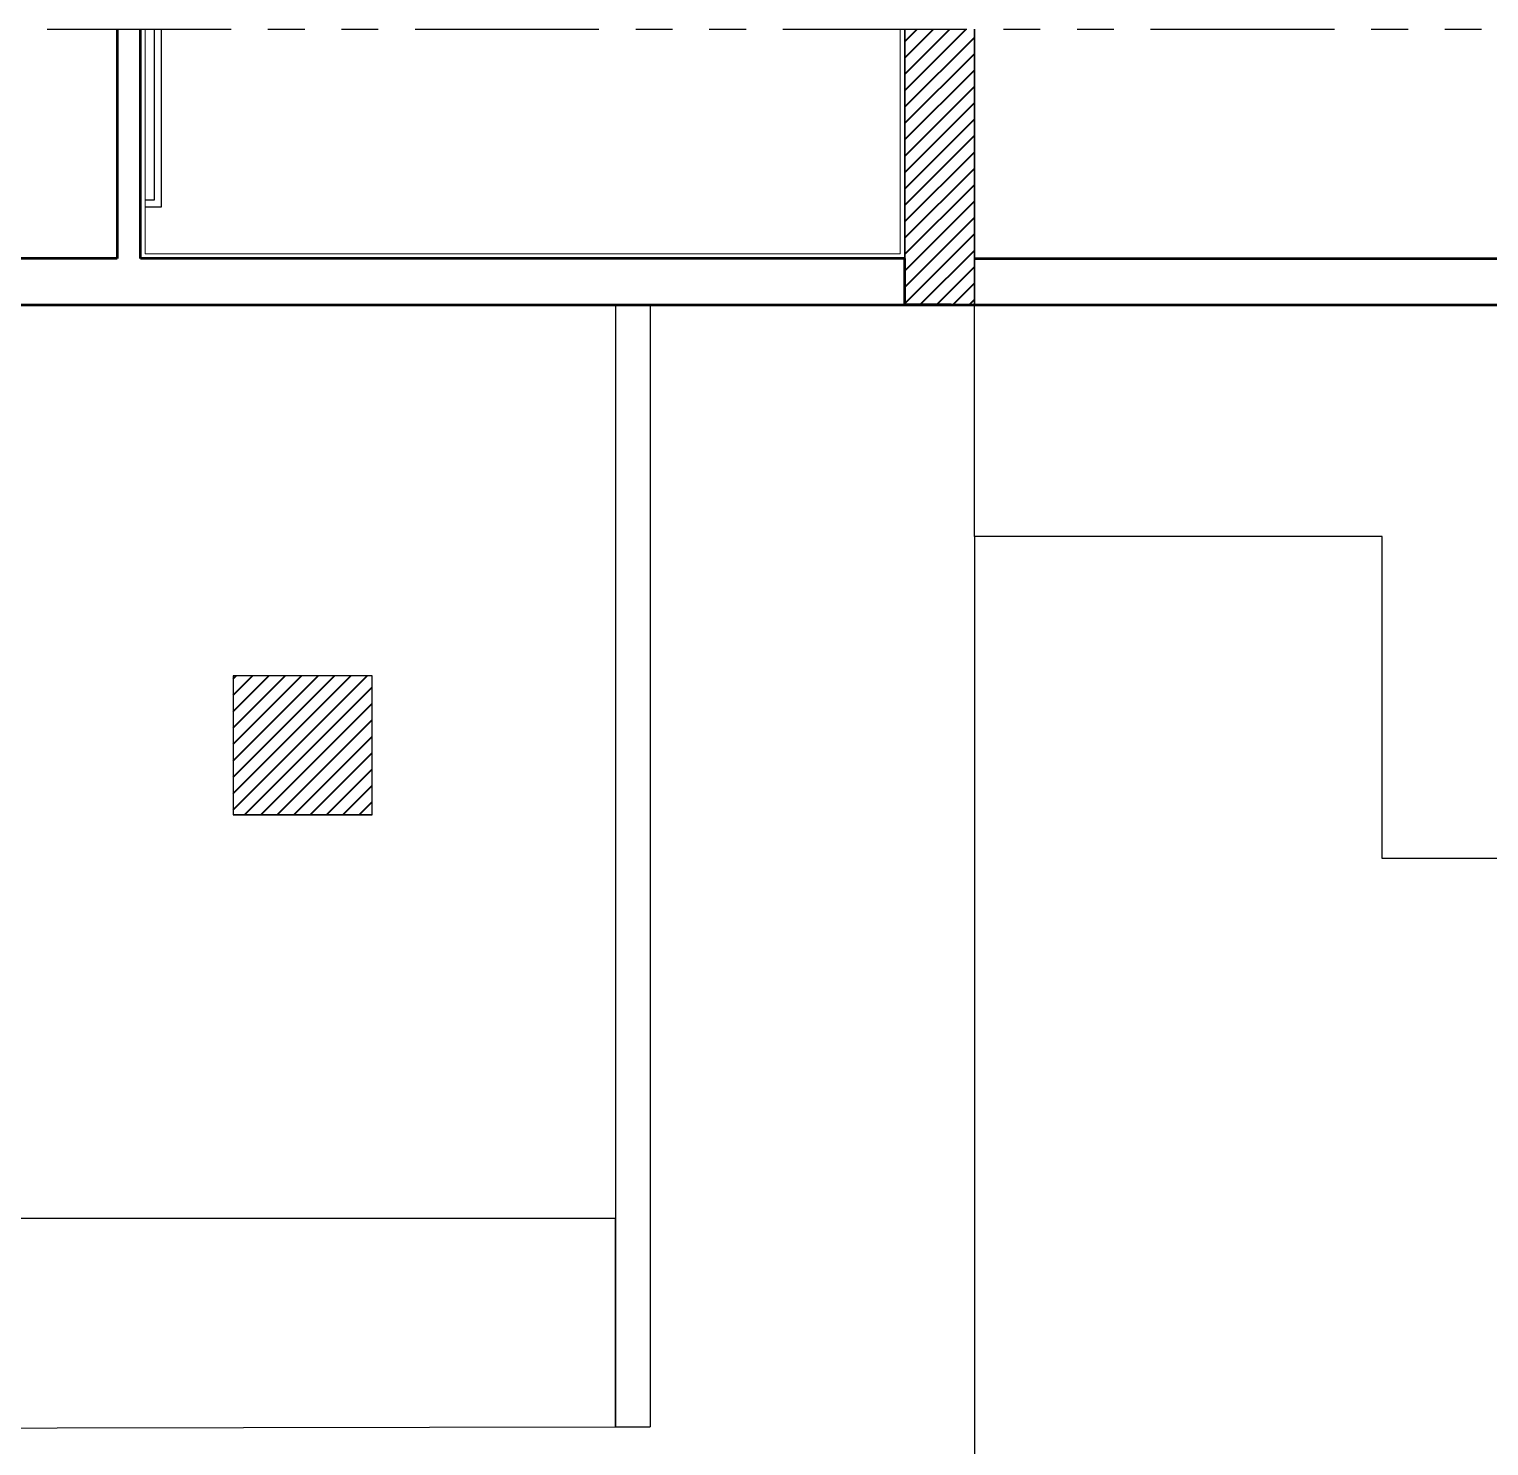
# Model space of a CAD drawing. Header units: millimetres. Extents: x 38967 to 51721, y 49836 to 53207.
# Drawn here: x 42928 to 43558, y 52288 to 52900 of the extents above; entities that cross this region are included whole.
import ezdxf

# ---------------------------------------------------------------- set-up
doc = ezdxf.new("R2010")
doc.units = ezdxf.units.MM
doc.header["$LTSCALE"] = 5
doc.linetypes.add('HIDDEN2', pattern=[4.7625, 3.175, -1.5875])
doc.linetypes.add('PHANTOM2', pattern=[31.75, 15.875, -3.175, 3.175, -3.175, 3.175, -3.175])
for name, color, linetype in [('200-EquipID-2d', 7, 'Continuous'), ('ax', 1, 'PHANTOM2'), ('elev3', 8, 'Continuous'), ('str_conc', 6, 'Continuous')]:
    doc.layers.add(name, color=color, linetype=linetype)
for name, color, linetype, lineweight in [('A-Wall', 113, 'Continuous', 50), ('G-Mass', 70, 'Continuous', 18), ('tarama', 145, 'Continuous', 15)]:
    doc.layers.add(name, color=color, linetype=linetype, lineweight=lineweight)

msp = doc.modelspace()

# ---------------------------------------------------------------- hatches: boundary and pattern name
at = {"layer": 'G-Mass', "linetype": 'Continuous', "lineweight": 40}
h = msp.add_hatch(dxfattribs=at)
h.set_pattern_fill('_U', color=74, scale=5, angle=45, style=0, pattern_type=0)
h.set_pattern_definition([(45, (215171.9703, 11298.529), (-3.5355339, 3.5355339), [])])
h.paths.add_polyline_path([(43336.4, 52899.6), (43306.4, 52899.6), (43306.4, 52780.64), (43336.4, 52780.64)])
h = msp.add_hatch(dxfattribs=at)
h.set_pattern_fill('_U', color=74, scale=5, angle=45, style=0, pattern_type=0)
h.set_pattern_definition([(45, (215171.9703, 11313.381), (-3.5355339, 3.5355339), [])])
h.paths.add_polyline_path([(43076.4, 52620.5), (43076.4, 52560.5), (43016.4, 52560.5), (43016.4, 52620.5)], flags=0)

# ---------------------------------------------------------------- linework, layer by layer
at = {"color": 105}
for points in [[(42982.4, 52899.6), (42982.4, 52825.83), (42978.4, 52825.83)], [(42985.4, 52899.6), (42985.4, 52822.83), (42978.4, 52822.83)]]:
    msp.add_lwpolyline(points, dxfattribs=at)
at = {"layer": '200-EquipID-2d'}
for p, q in [((43181.4, 52780.64), (43181.4, 52296.23)), ((43196.4, 52780.64), (43196.4, 52296.23)), ((43336.4, 52680.64), (43336.4, 51766.64)), ((43181.4, 52296.23), (43196.4, 52296.23))]:
    msp.add_line(p, q, dxfattribs=at)
msp.add_lwpolyline([(41414.38, 52293.11), (43181.4, 52296.23), (43181.4, 52386.23), (41414.38, 52386.23)], close=True, dxfattribs=at)
at = {"layer": 'A-Wall', "color": 113, "linetype": 'Continuous', "lineweight": 50}
for p, q in [((42966.4, 52899.6), (42966.4, 52800.64)), ((42976.4, 52800.64), (42976.4, 52899.6)), ((42966.4, 52800.64), (42656.4, 52800.64)), ((43306.4, 52800.64), (42976.4, 52800.64)), ((43306.4, 52780.64), (43306.4, 52800.64)), ((43336.4, 52800.64), (43646.4, 52800.64)), ((42656.4, 52780.64), (43626.4, 52780.64)), ((43326.4, 52780.64), (43306.4, 52780.64))]:
    msp.add_line(p, q, dxfattribs=at)
at = {"layer": 'ax'}
msp.add_lwpolyline([(38967.44, 52899.6), (45044.15, 52899.6), (45044.15, 49836.17), (38967.44, 49836.17)], close=True, dxfattribs=at)
at = {"layer": 'elev3'}
msp.add_lwpolyline([(43612.4, 52541.64), (43512.4, 52541.64), (43512.4, 52680.64), (43336.4, 52680.64), (43336.4, 52780.64)], dxfattribs=at)
at = {"layer": 'G-Mass', "color": 11, "linetype": 'HIDDEN2', "lineweight": 25}
for p, q in [((43306.4, 52780.64), (43306.4, 52899.6)), ((43336.4, 52899.6), (43336.4, 52780.64)), ((43336.4, 52780.64), (43306.4, 52780.64)), ((43076.4, 52560.5), (43016.4, 52560.5))]:
    msp.add_line(p, q, dxfattribs=at)
at = {"layer": 'G-Mass', "color": 70, "linetype": 'Continuous', "lineweight": 18}
for p, q in [((43306.4, 52899.6), (43306.4, 52780.64)), ((43336.4, 52780.64), (43336.4, 52899.6)), ((43306.4, 52780.64), (43336.4, 52780.64)), ((43016.4, 52560.5), (43076.4, 52560.5))]:
    msp.add_line(p, q, dxfattribs=at)
at = {"layer": 'G-Mass', "color": 114, "linetype": 'Continuous', "lineweight": 35}
for p, q in [((43306.4, 52780.64), (43306.4, 52899.6)), ((43336.4, 52899.6), (43336.4, 52780.64)), ((43336.4, 52780.64), (43306.4, 52780.64)), ((43076.4, 52560.5), (43016.4, 52560.5))]:
    msp.add_line(p, q, dxfattribs=at)
at = {"layer": 'str_conc'}
msp.add_lwpolyline([(43016.4, 52560.5), (43076.4, 52560.5), (43076.4, 52620.5), (43016.4, 52620.5)], close=True, dxfattribs=at)
at = {"layer": 'tarama', "color": 252}
msp.add_lwpolyline([(43304.4, 52899.6), (43304.4, 52802.64), (42978.4, 52802.64), (42978.4, 52899.6)], dxfattribs=at)

doc.saveas('drawing.dxf')
